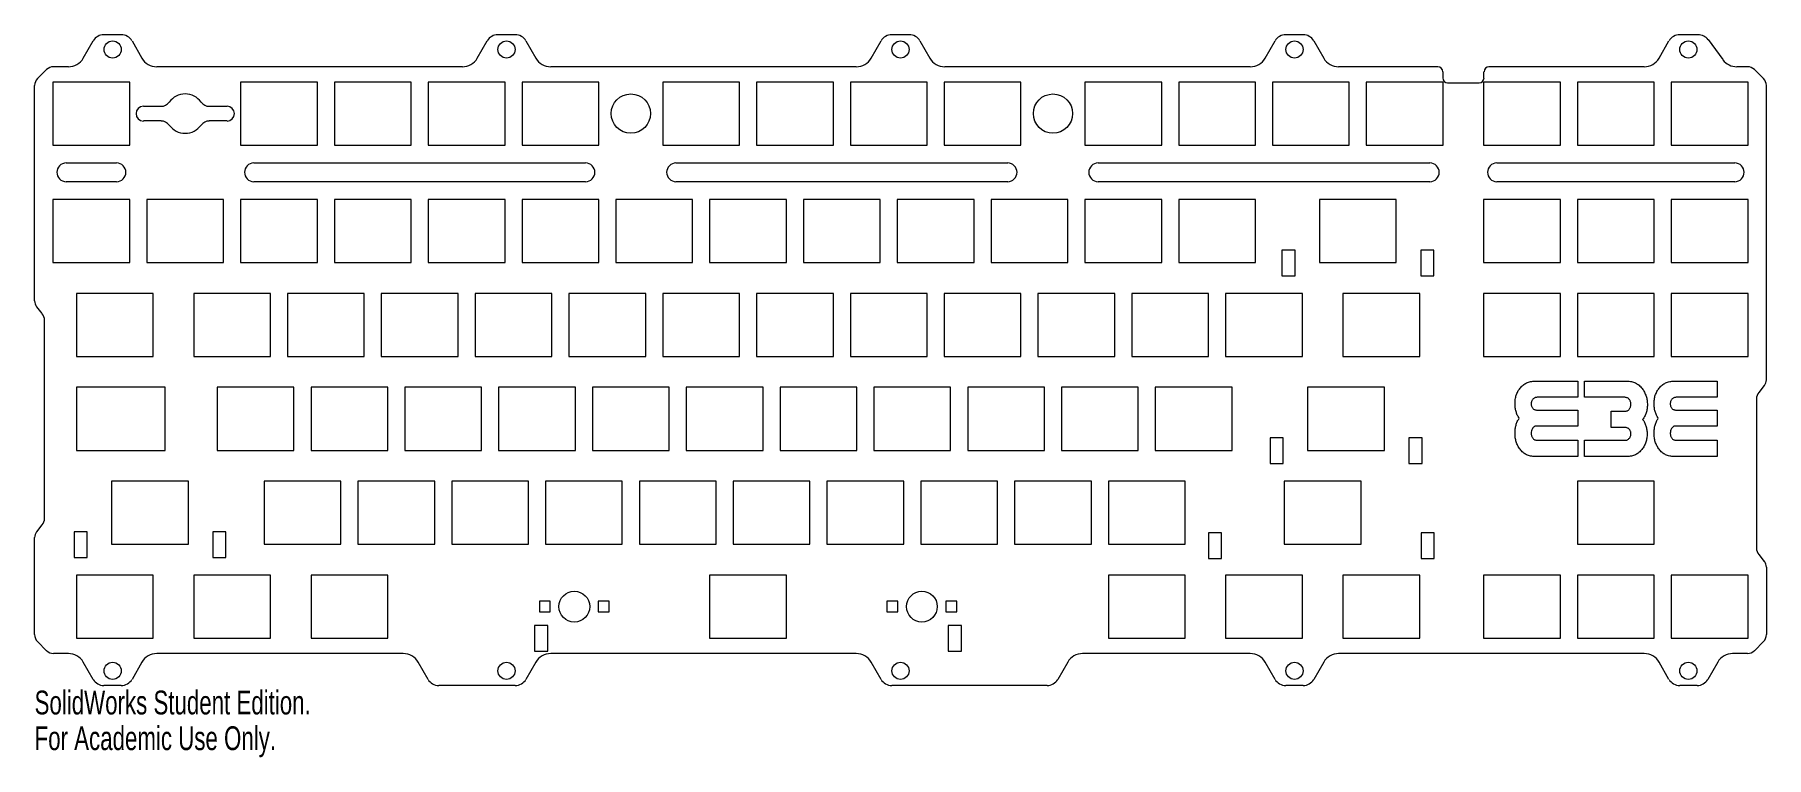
# Model space of a CAD drawing. Header units: inches. Extents: x 67.2 to 81.1, y 52.4 to 58.1.
import ezdxf

# ---------------------------------------------------------------- set-up
doc = ezdxf.new("R2010")
doc.units = ezdxf.units.IN
doc.header["$MEASUREMENT"] = 0
doc.styles.add('SLDTEXTSTYLE0', font='TXT', dxfattribs={"width": 0.7})

msp = doc.modelspace()

# ---------------------------------------------------------------- linework, layer by layer
at = {"color": 7, "linetype": 'Continuous', "lineweight": 15}
for p, q in [((67.612, 57.949), (67.692, 58.086)), ((67.777, 58.136), (67.916, 58.136)), ((68.002, 58.086), (68.081, 57.949)), ((70.762, 57.949), (70.841, 58.086)), ((70.927, 58.136), (71.066, 58.136)), ((71.151, 58.086), (71.231, 57.949)), ((73.912, 57.949), (73.991, 58.086)), ((74.076, 58.136), (74.216, 58.136)), ((74.301, 58.086), (74.38, 57.949)), ((77.061, 57.949), (77.141, 58.086)), ((77.226, 58.136), (77.365, 58.136)), ((77.45, 58.086), (77.53, 57.949)), ((80.211, 57.949), (80.29, 58.086)), ((80.376, 58.136), (80.523, 58.136)), ((80.603, 58.096), (80.721, 57.936)), ((67.374, 57.88), (67.493, 57.88)), ((68.2, 57.88), (70.643, 57.88)), ((71.35, 57.88), (73.792, 57.88)), ((74.5, 57.88), (76.942, 57.88)), ((77.649, 57.88), (78.442, 57.88)), ((78.851, 57.88), (80.091, 57.88)), ((80.832, 57.88), (80.918, 57.88)), ((67.247, 57.785), (67.318, 57.857)), ((67.984, 57.757), (67.37, 57.757)), ((67.37, 57.757), (67.37, 57.253)), ((67.984, 57.253), (67.984, 57.757)), ((69.484, 57.757), (68.87, 57.757)), ((68.87, 57.757), (68.87, 57.253)), ((69.484, 57.253), (69.484, 57.757)), ((70.234, 57.757), (69.62, 57.757)), ((69.62, 57.757), (69.62, 57.253)), ((70.234, 57.253), (70.234, 57.757)), ((70.984, 57.757), (70.37, 57.757)), ((70.37, 57.757), (70.37, 57.253)), ((70.984, 57.253), (70.984, 57.757)), ((71.734, 57.757), (71.12, 57.757)), ((71.12, 57.757), (71.12, 57.253)), ((71.734, 57.253), (71.734, 57.757)), ((72.859, 57.757), (72.245, 57.757)), ((72.245, 57.757), (72.245, 57.253)), ((72.859, 57.253), (72.859, 57.757)), ((73.609, 57.757), (72.995, 57.757)), ((72.995, 57.757), (72.995, 57.253)), ((73.609, 57.253), (73.609, 57.757)), ((74.359, 57.757), (73.745, 57.757)), ((73.745, 57.757), (73.745, 57.253)), ((74.359, 57.253), (74.359, 57.757)), ((75.109, 57.757), (74.495, 57.757)), ((74.495, 57.757), (74.495, 57.253)), ((75.109, 57.253), (75.109, 57.757)), ((76.234, 57.757), (75.62, 57.757)), ((75.62, 57.757), (75.62, 57.253)), ((76.234, 57.253), (76.234, 57.757)), ((76.984, 57.757), (76.37, 57.757)), ((76.37, 57.757), (76.37, 57.253)), ((76.984, 57.253), (76.984, 57.757)), ((77.734, 57.757), (77.12, 57.757)), ((77.12, 57.757), (77.12, 57.253)), ((77.734, 57.253), (77.734, 57.757)), ((78.484, 57.757), (77.87, 57.757)), ((77.87, 57.757), (77.87, 57.253)), ((78.481, 57.84), (78.481, 57.79)), ((78.484, 57.253), (78.484, 57.757)), ((78.52, 57.751), (78.772, 57.751)), ((79.422, 57.757), (78.808, 57.757)), ((78.808, 57.757), (78.808, 57.253)), ((78.811, 57.79), (78.811, 57.84)), ((79.422, 57.253), (79.422, 57.757)), ((80.172, 57.757), (79.558, 57.757)), ((79.558, 57.757), (79.558, 57.253)), ((80.172, 57.253), (80.172, 57.757)), ((80.922, 57.757), (80.308, 57.757)), ((80.308, 57.757), (80.308, 57.253)), ((80.922, 57.253), (80.922, 57.757)), ((80.973, 57.857), (81.045, 57.785)), ((67.223, 56.009), (67.223, 57.729)), ((81.068, 57.729), (81.068, 55.379)), ((68.093, 57.564), (68.235, 57.564)), ((68.619, 57.564), (68.762, 57.564)), ((68.235, 57.446), (68.093, 57.446)), ((68.762, 57.446), (68.619, 57.446)), ((67.37, 57.253), (67.984, 57.253)), ((68.87, 57.253), (69.484, 57.253)), ((69.62, 57.253), (70.234, 57.253)), ((70.37, 57.253), (70.984, 57.253)), ((71.12, 57.253), (71.734, 57.253)), ((72.245, 57.253), (72.859, 57.253)), ((72.995, 57.253), (73.609, 57.253)), ((73.745, 57.253), (74.359, 57.253)), ((74.495, 57.253), (75.109, 57.253)), ((75.62, 57.253), (76.234, 57.253)), ((76.37, 57.253), (76.984, 57.253)), ((77.12, 57.253), (77.734, 57.253)), ((77.87, 57.253), (78.484, 57.253)), ((78.808, 57.253), (79.422, 57.253)), ((79.558, 57.253), (80.172, 57.253)), ((80.308, 57.253), (80.922, 57.253)), ((67.476, 57.111), (67.878, 57.111)), ((68.976, 57.111), (71.628, 57.111)), ((72.351, 57.111), (75.003, 57.111)), ((75.726, 57.111), (78.378, 57.111)), ((78.914, 57.111), (80.816, 57.111)), ((67.878, 56.961), (67.476, 56.961)), ((71.628, 56.961), (68.976, 56.961)), ((75.003, 56.961), (72.351, 56.961)), ((78.378, 56.961), (75.726, 56.961)), ((80.816, 56.961), (78.914, 56.961)), ((67.984, 56.819), (67.37, 56.819)), ((67.37, 56.819), (67.37, 56.315)), ((67.984, 56.315), (67.984, 56.819)), ((68.734, 56.819), (68.12, 56.819)), ((68.12, 56.819), (68.12, 56.315)), ((68.734, 56.315), (68.734, 56.819)), ((69.484, 56.819), (68.87, 56.819)), ((68.87, 56.819), (68.87, 56.315)), ((69.484, 56.315), (69.484, 56.819)), ((70.234, 56.819), (69.62, 56.819)), ((69.62, 56.819), (69.62, 56.315)), ((70.234, 56.315), (70.234, 56.819)), ((70.984, 56.819), (70.37, 56.819)), ((70.37, 56.819), (70.37, 56.315)), ((70.984, 56.315), (70.984, 56.819)), ((71.734, 56.819), (71.12, 56.819)), ((71.12, 56.819), (71.12, 56.315)), ((71.734, 56.315), (71.734, 56.819)), ((72.484, 56.819), (71.87, 56.819)), ((71.87, 56.819), (71.87, 56.315)), ((72.484, 56.315), (72.484, 56.819)), ((73.234, 56.819), (72.62, 56.819)), ((72.62, 56.819), (72.62, 56.315)), ((73.234, 56.315), (73.234, 56.819)), ((73.984, 56.819), (73.37, 56.819)), ((73.37, 56.819), (73.37, 56.315)), ((73.984, 56.315), (73.984, 56.819)), ((74.734, 56.819), (74.12, 56.819)), ((74.12, 56.819), (74.12, 56.315)), ((74.734, 56.315), (74.734, 56.819)), ((75.484, 56.819), (74.87, 56.819)), ((74.87, 56.819), (74.87, 56.315)), ((75.484, 56.315), (75.484, 56.819)), ((76.234, 56.819), (75.62, 56.819)), ((75.62, 56.819), (75.62, 56.315)), ((76.234, 56.315), (76.234, 56.819)), ((76.984, 56.819), (76.37, 56.819)), ((76.37, 56.819), (76.37, 56.315)), ((76.984, 56.315), (76.984, 56.819)), ((78.109, 56.819), (77.495, 56.819)), ((77.495, 56.819), (77.495, 56.315)), ((78.109, 56.315), (78.109, 56.819)), ((79.422, 56.819), (78.808, 56.819)), ((78.808, 56.819), (78.808, 56.315)), ((79.422, 56.315), (79.422, 56.819)), ((80.172, 56.819), (79.558, 56.819)), ((79.558, 56.819), (79.558, 56.315)), ((80.172, 56.315), (80.172, 56.819)), ((80.922, 56.819), (80.308, 56.819)), ((80.308, 56.819), (80.308, 56.315)), ((80.922, 56.315), (80.922, 56.819)), ((77.3, 56.415), (77.195, 56.415)), ((77.195, 56.415), (77.195, 56.209)), ((77.3, 56.21), (77.3, 56.415)), ((78.41, 56.415), (78.305, 56.415)), ((78.305, 56.415), (78.305, 56.21)), ((78.41, 56.21), (78.41, 56.415)), ((67.37, 56.315), (67.984, 56.315)), ((68.12, 56.315), (68.734, 56.315)), ((68.87, 56.315), (69.484, 56.315)), ((69.62, 56.315), (70.234, 56.315)), ((70.37, 56.315), (70.984, 56.315)), ((71.12, 56.315), (71.734, 56.315)), ((71.87, 56.315), (72.484, 56.315)), ((72.62, 56.315), (73.234, 56.315)), ((73.37, 56.315), (73.984, 56.315)), ((74.12, 56.315), (74.734, 56.315)), ((74.87, 56.315), (75.484, 56.315)), ((75.62, 56.315), (76.234, 56.315)), ((76.37, 56.315), (76.984, 56.315)), ((77.495, 56.315), (78.109, 56.315)), ((78.808, 56.315), (79.422, 56.315)), ((79.558, 56.315), (80.172, 56.315)), ((80.308, 56.315), (80.922, 56.315)), ((77.195, 56.209), (77.3, 56.21)), ((78.305, 56.21), (78.41, 56.21)), ((67.284, 55.907), (67.24, 55.962)), ((68.172, 56.069), (67.558, 56.069)), ((67.558, 56.069), (67.558, 55.565)), ((68.172, 55.565), (68.172, 56.069)), ((69.109, 56.069), (68.495, 56.069)), ((68.495, 56.069), (68.495, 55.565)), ((69.109, 55.565), (69.109, 56.069)), ((69.859, 56.069), (69.245, 56.069)), ((69.245, 56.069), (69.245, 55.565)), ((69.859, 55.565), (69.859, 56.069)), ((70.609, 56.069), (69.995, 56.069)), ((69.995, 56.069), (69.995, 55.565)), ((70.609, 55.565), (70.609, 56.069)), ((71.359, 56.069), (70.745, 56.069)), ((70.745, 56.069), (70.745, 55.565)), ((71.359, 55.565), (71.359, 56.069)), ((72.109, 56.069), (71.495, 56.069)), ((71.495, 56.069), (71.495, 55.565)), ((72.109, 55.565), (72.109, 56.069)), ((72.859, 56.069), (72.245, 56.069)), ((72.245, 56.069), (72.245, 55.565)), ((72.859, 55.565), (72.859, 56.069)), ((73.609, 56.069), (72.995, 56.069)), ((72.995, 56.069), (72.995, 55.565)), ((73.609, 55.565), (73.609, 56.069)), ((74.359, 56.069), (73.745, 56.069)), ((73.745, 56.069), (73.745, 55.565)), ((74.359, 55.565), (74.359, 56.069)), ((75.109, 56.069), (74.495, 56.069)), ((74.495, 56.069), (74.495, 55.565)), ((75.109, 55.565), (75.109, 56.069)), ((75.859, 56.069), (75.245, 56.069)), ((75.245, 56.069), (75.245, 55.565)), ((75.859, 55.565), (75.859, 56.069)), ((76.609, 56.069), (75.995, 56.069)), ((75.995, 56.069), (75.995, 55.565)), ((76.609, 55.565), (76.609, 56.069)), ((77.359, 56.069), (76.745, 56.069)), ((76.745, 56.069), (76.745, 55.565)), ((77.359, 55.565), (77.359, 56.069)), ((78.297, 56.069), (77.683, 56.069)), ((77.683, 56.069), (77.683, 55.565)), ((78.297, 55.565), (78.297, 56.069)), ((79.422, 56.069), (78.808, 56.069)), ((78.808, 56.069), (78.808, 55.565)), ((79.422, 55.565), (79.422, 56.069)), ((80.172, 56.069), (79.558, 56.069)), ((79.558, 56.069), (79.558, 55.565)), ((80.172, 55.565), (80.172, 56.069)), ((80.922, 56.069), (80.308, 56.069)), ((80.308, 56.069), (80.308, 55.565)), ((80.922, 55.565), (80.922, 56.069)), ((67.302, 54.272), (67.302, 55.855)), ((67.558, 55.565), (68.172, 55.565)), ((68.495, 55.565), (69.109, 55.565)), ((69.245, 55.565), (69.859, 55.565)), ((69.995, 55.565), (70.609, 55.565)), ((70.745, 55.565), (71.359, 55.565)), ((71.495, 55.565), (72.109, 55.565)), ((72.245, 55.565), (72.859, 55.565)), ((72.995, 55.565), (73.609, 55.565)), ((73.745, 55.565), (74.359, 55.565)), ((74.495, 55.565), (75.109, 55.565)), ((75.245, 55.565), (75.859, 55.565)), ((75.995, 55.565), (76.609, 55.565)), ((76.745, 55.565), (77.359, 55.565)), ((77.683, 55.565), (78.297, 55.565)), ((78.808, 55.565), (79.422, 55.565)), ((79.558, 55.565), (80.172, 55.565)), ((80.308, 55.565), (80.922, 55.565)), ((67.558, 55.319), (67.558, 54.815)), ((68.266, 55.319), (67.558, 55.319)), ((68.266, 54.815), (68.266, 55.319)), ((69.297, 55.319), (68.683, 55.319)), ((68.683, 55.319), (68.683, 54.815)), ((69.297, 54.815), (69.297, 55.319)), ((70.047, 55.319), (69.433, 55.319)), ((69.433, 55.319), (69.433, 54.815)), ((70.047, 54.815), (70.047, 55.319)), ((70.797, 55.319), (70.183, 55.319)), ((70.183, 55.319), (70.183, 54.815)), ((70.797, 54.815), (70.797, 55.319)), ((71.547, 55.319), (70.933, 55.319)), ((70.933, 55.319), (70.933, 54.815)), ((71.547, 54.815), (71.547, 55.319)), ((72.297, 55.319), (71.683, 55.319)), ((71.683, 55.319), (71.683, 54.815)), ((72.297, 54.815), (72.297, 55.319)), ((73.047, 55.319), (72.433, 55.319)), ((72.433, 55.319), (72.433, 54.815)), ((73.047, 54.815), (73.047, 55.319)), ((73.797, 55.319), (73.183, 55.319)), ((73.183, 55.319), (73.183, 54.815)), ((73.797, 54.815), (73.797, 55.319)), ((74.547, 55.319), (73.933, 55.319)), ((73.933, 55.319), (73.933, 54.815)), ((74.547, 54.815), (74.547, 55.319)), ((75.297, 55.319), (74.683, 55.319)), ((74.683, 55.319), (74.683, 54.815)), ((75.297, 54.815), (75.297, 55.319)), ((76.047, 55.319), (75.433, 55.319)), ((75.433, 55.319), (75.433, 54.815)), ((76.047, 54.815), (76.047, 55.319)), ((76.797, 55.319), (76.183, 55.319)), ((76.183, 55.319), (76.183, 54.815)), ((76.797, 54.815), (76.797, 55.319)), ((78.016, 55.319), (77.401, 55.319)), ((77.401, 55.319), (77.401, 54.815)), ((78.016, 54.815), (78.016, 55.319)), ((79.22, 55.368), (79.562, 55.368)), ((79.562, 55.368), (79.562, 55.239)), ((79.615, 55.368), (79.954, 55.368)), ((79.615, 55.239), (79.615, 55.368)), ((80.332, 55.368), (80.674, 55.368)), ((80.674, 55.368), (80.674, 55.239)), ((81.052, 55.332), (81.008, 55.277)), ((79.562, 55.239), (79.236, 55.239)), ((79.236, 55.137), (79.562, 55.137)), ((79.562, 55.137), (79.562, 55.007)), ((79.938, 55.239), (79.615, 55.239)), ((79.827, 55.127), (79.936, 55.127)), ((79.827, 54.998), (79.827, 55.127)), ((80.674, 55.239), (80.348, 55.239)), ((80.348, 55.137), (80.674, 55.137)), ((80.674, 55.137), (80.674, 55.007)), ((80.99, 55.225), (80.99, 54.035)), ((79.562, 55.007), (79.217, 55.007)), ((79.936, 54.998), (79.827, 54.998)), ((80.674, 55.007), (80.329, 55.007)), ((77.206, 54.915), (77.101, 54.915)), ((77.101, 54.915), (77.101, 54.709)), ((77.206, 54.71), (77.206, 54.915)), ((78.316, 54.915), (78.211, 54.915)), ((78.211, 54.915), (78.211, 54.71)), ((78.316, 54.71), (78.316, 54.915)), ((79.236, 54.896), (79.562, 54.896)), ((79.562, 54.896), (79.562, 54.766)), ((79.615, 54.896), (79.938, 54.896)), ((79.615, 54.766), (79.615, 54.896)), ((80.348, 54.896), (80.674, 54.896)), ((80.674, 54.896), (80.674, 54.766)), ((67.558, 54.815), (68.266, 54.815)), ((68.683, 54.815), (69.297, 54.815)), ((69.433, 54.815), (70.047, 54.815)), ((70.183, 54.815), (70.797, 54.815)), ((70.933, 54.815), (71.547, 54.815)), ((71.683, 54.815), (72.297, 54.815)), ((72.433, 54.815), (73.047, 54.815)), ((73.183, 54.815), (73.797, 54.815)), ((73.933, 54.815), (74.547, 54.815)), ((74.683, 54.815), (75.297, 54.815)), ((75.433, 54.815), (76.047, 54.815)), ((76.183, 54.815), (76.797, 54.815)), ((77.101, 54.709), (77.206, 54.71)), ((77.401, 54.815), (78.016, 54.815)), ((78.211, 54.71), (78.316, 54.71)), ((79.562, 54.766), (79.22, 54.766)), ((79.954, 54.766), (79.615, 54.766)), ((80.674, 54.766), (80.332, 54.766)), ((68.453, 54.569), (67.839, 54.569)), ((67.839, 54.569), (67.839, 54.065)), ((68.453, 54.065), (68.453, 54.569)), ((69.672, 54.569), (69.058, 54.569)), ((69.058, 54.569), (69.058, 54.065)), ((69.672, 54.065), (69.672, 54.569)), ((70.422, 54.569), (69.808, 54.569)), ((69.808, 54.569), (69.808, 54.065)), ((70.422, 54.065), (70.422, 54.569)), ((71.172, 54.569), (70.558, 54.569)), ((70.558, 54.569), (70.558, 54.065)), ((71.172, 54.065), (71.172, 54.569)), ((71.922, 54.569), (71.308, 54.569)), ((71.308, 54.569), (71.308, 54.065)), ((71.922, 54.065), (71.922, 54.569)), ((72.672, 54.569), (72.058, 54.569)), ((72.058, 54.569), (72.058, 54.065)), ((72.672, 54.065), (72.672, 54.569)), ((73.422, 54.569), (72.808, 54.569)), ((72.808, 54.569), (72.808, 54.065)), ((73.422, 54.065), (73.422, 54.569)), ((74.172, 54.569), (73.558, 54.569)), ((73.558, 54.569), (73.558, 54.065)), ((74.172, 54.065), (74.172, 54.569)), ((74.922, 54.569), (74.308, 54.569)), ((74.308, 54.569), (74.308, 54.065)), ((74.922, 54.065), (74.922, 54.569)), ((75.672, 54.569), (75.058, 54.569)), ((75.058, 54.569), (75.058, 54.065)), ((75.672, 54.065), (75.672, 54.569)), ((76.422, 54.569), (75.808, 54.569)), ((75.808, 54.569), (75.808, 54.065)), ((76.422, 54.065), (76.422, 54.569)), ((77.828, 54.569), (77.214, 54.569)), ((77.214, 54.569), (77.214, 54.065)), ((77.828, 54.065), (77.828, 54.569)), ((80.172, 54.569), (79.558, 54.569)), ((79.558, 54.569), (79.558, 54.065)), ((80.172, 54.065), (80.172, 54.569)), ((67.24, 54.165), (67.284, 54.22)), ((67.644, 54.165), (67.539, 54.165)), ((67.539, 54.165), (67.539, 53.959)), ((67.644, 53.96), (67.644, 54.165)), ((68.753, 54.165), (68.648, 54.165)), ((68.648, 54.165), (68.648, 53.96)), ((68.753, 53.96), (68.753, 54.165)), ((76.712, 54.156), (76.608, 54.156)), ((76.608, 54.156), (76.608, 53.95)), ((76.712, 53.951), (76.712, 54.156)), ((78.412, 54.156), (78.308, 54.156)), ((78.308, 54.156), (78.308, 53.951)), ((78.412, 53.951), (78.412, 54.156)), ((67.223, 53.343), (67.223, 54.118)), ((67.839, 54.065), (68.453, 54.065)), ((69.058, 54.065), (69.672, 54.065)), ((69.808, 54.065), (70.422, 54.065)), ((70.558, 54.065), (71.172, 54.065)), ((71.308, 54.065), (71.922, 54.065)), ((72.058, 54.065), (72.672, 54.065)), ((72.808, 54.065), (73.422, 54.065)), ((73.558, 54.065), (74.172, 54.065)), ((74.308, 54.065), (74.922, 54.065)), ((75.058, 54.065), (75.672, 54.065)), ((75.808, 54.065), (76.422, 54.065)), ((77.214, 54.065), (77.828, 54.065)), ((79.558, 54.065), (80.172, 54.065)), ((67.539, 53.959), (67.644, 53.96)), ((68.648, 53.96), (68.753, 53.96)), ((76.608, 53.95), (76.712, 53.951)), ((78.308, 53.951), (78.412, 53.951)), ((81.008, 53.984), (81.052, 53.928)), ((81.069, 53.882), (81.069, 53.343)), ((68.172, 53.819), (67.558, 53.819)), ((67.558, 53.819), (67.558, 53.315)), ((68.172, 53.315), (68.172, 53.819)), ((69.109, 53.819), (68.495, 53.819)), ((68.495, 53.819), (68.495, 53.315)), ((69.109, 53.315), (69.109, 53.819)), ((70.047, 53.819), (69.433, 53.819)), ((69.433, 53.819), (69.433, 53.315)), ((70.047, 53.315), (70.047, 53.819)), ((73.234, 53.819), (72.62, 53.819)), ((72.62, 53.819), (72.62, 53.315)), ((73.234, 53.315), (73.234, 53.819)), ((76.422, 53.819), (75.808, 53.819)), ((75.808, 53.819), (75.808, 53.315)), ((76.422, 53.315), (76.422, 53.819)), ((77.359, 53.819), (76.745, 53.819)), ((76.745, 53.819), (76.745, 53.315)), ((77.359, 53.315), (77.359, 53.819)), ((78.297, 53.819), (77.683, 53.819)), ((77.683, 53.819), (77.683, 53.315)), ((78.297, 53.315), (78.297, 53.819)), ((79.422, 53.819), (78.808, 53.819)), ((78.808, 53.819), (78.808, 53.315)), ((79.422, 53.315), (79.422, 53.819)), ((80.172, 53.819), (79.558, 53.819)), ((79.558, 53.819), (79.558, 53.315)), ((80.172, 53.315), (80.172, 53.819)), ((80.922, 53.819), (80.308, 53.819)), ((80.308, 53.819), (80.308, 53.315)), ((80.922, 53.315), (80.922, 53.819)), ((71.346, 53.61), (71.259, 53.61)), ((71.259, 53.61), (71.259, 53.524)), ((71.346, 53.524), (71.346, 53.61)), ((71.816, 53.61), (71.729, 53.61)), ((71.729, 53.61), (71.729, 53.524)), ((71.816, 53.524), (71.816, 53.61)), ((74.125, 53.61), (74.038, 53.61)), ((74.038, 53.61), (74.038, 53.524)), ((74.125, 53.524), (74.125, 53.61)), ((74.596, 53.61), (74.509, 53.61)), ((74.509, 53.61), (74.509, 53.524)), ((74.596, 53.524), (74.596, 53.61)), ((71.259, 53.524), (71.346, 53.524)), ((71.729, 53.524), (71.816, 53.524)), ((74.038, 53.524), (74.125, 53.524)), ((74.509, 53.524), (74.596, 53.524)), ((67.558, 53.315), (68.172, 53.315)), ((68.495, 53.315), (69.109, 53.315)), ((69.433, 53.315), (70.047, 53.315)), ((71.326, 53.415), (71.221, 53.415)), ((71.221, 53.415), (71.221, 53.21)), ((71.326, 53.21), (71.326, 53.415)), ((72.62, 53.315), (73.234, 53.315)), ((74.633, 53.415), (74.528, 53.415)), ((74.528, 53.415), (74.528, 53.21)), ((74.633, 53.21), (74.633, 53.415)), ((75.808, 53.315), (76.422, 53.315)), ((76.745, 53.315), (77.359, 53.315)), ((77.683, 53.315), (78.297, 53.315)), ((78.808, 53.315), (79.422, 53.315)), ((79.558, 53.315), (80.172, 53.315)), ((80.308, 53.315), (80.922, 53.315)), ((67.318, 53.215), (67.247, 53.287)), ((67.493, 53.192), (67.374, 53.192)), ((70.17, 53.192), (68.2, 53.192)), ((71.221, 53.21), (71.326, 53.21)), ((73.792, 53.192), (71.35, 53.192)), ((74.528, 53.21), (74.633, 53.21)), ((76.942, 53.192), (75.602, 53.192)), ((80.092, 53.192), (77.649, 53.192)), ((80.918, 53.192), (80.799, 53.192)), ((81.045, 53.287), (80.973, 53.215)), ((67.692, 52.985), (67.612, 53.123)), ((68.081, 53.123), (68.002, 52.985)), ((70.369, 52.985), (70.289, 53.123)), ((71.231, 53.123), (71.151, 52.985)), ((73.991, 52.985), (73.912, 53.123)), ((75.483, 53.123), (75.403, 52.985)), ((77.141, 52.985), (77.061, 53.123)), ((77.53, 53.123), (77.45, 52.985)), ((80.29, 52.985), (80.211, 53.123)), ((80.68, 53.123), (80.6, 52.985)), ((67.916, 52.936), (67.777, 52.936)), ((71.066, 52.936), (70.454, 52.936)), ((75.318, 52.936), (74.076, 52.936)), ((77.365, 52.936), (77.226, 52.936)), ((80.515, 52.936), (80.376, 52.936))]:
    msp.add_line(p, q, dxfattribs=at)
for centre, radius in [((67.847, 58.017), 0.0689), ((70.996, 58.017), 0.0689), ((74.146, 58.017), 0.0689), ((77.296, 58.017), 0.0689), ((80.445, 58.017), 0.0689), ((71.99, 57.505), 0.157), ((75.365, 57.505), 0.157), ((71.538, 53.567), 0.123), ((74.317, 53.567), 0.123), ((67.847, 53.054), 0.0689), ((70.996, 53.054), 0.0689), ((74.146, 53.054), 0.0689), ((77.296, 53.054), 0.0689), ((80.445, 53.054), 0.0689)]:
    msp.add_circle(centre, radius, dxfattribs=at)
for centre, radius, start, end in [((67.777, 58.037), 0.0984, 90, 150), ((67.916, 58.037), 0.0984, 30, 90), ((70.927, 58.037), 0.0984, 90, 150), ((71.066, 58.037), 0.0984, 30, 90), ((74.076, 58.037), 0.0984, 90, 150), ((74.216, 58.037), 0.0984, 30, 90), ((77.226, 58.037), 0.0984, 90, 150), ((77.365, 58.037), 0.0984, 30, 90), ((80.376, 58.037), 0.0984, 90, 150), ((80.523, 58.037), 0.0984, 36.4926, 90), ((67.374, 57.801), 0.0787, 90, 135), ((67.493, 58.017), 0.138, 270, 330), ((68.2, 58.017), 0.138, 210, 270), ((70.643, 58.017), 0.138, 270, 330), ((71.35, 58.017), 0.138, 210, 270), ((73.792, 58.017), 0.138, 270, 330), ((74.5, 58.017), 0.138, 210, 270), ((76.942, 58.017), 0.138, 270, 330), ((77.649, 58.017), 0.138, 210, 270), ((78.442, 57.84), 0.0394, 360, 90), ((78.851, 57.84), 0.0394, 90, 180), ((80.091, 58.017), 0.138, 270, 330), ((80.832, 58.017), 0.138, 216.4926, 270), ((80.918, 57.801), 0.0787, 45, 90), ((67.302, 57.729), 0.0787, 135, 180), ((78.52, 57.79), 0.0394, 180, 270), ((78.772, 57.79), 0.0394, 270, 360), ((80.99, 57.729), 0.0787, 0, 45), ((68.235, 57.642), 0.0787, 270, 324.3147), ((68.427, 57.505), 0.157, 35.6853, 144.3147), ((68.619, 57.642), 0.0787, 215.6853, 270), ((68.093, 57.505), 0.0591, 90, 270), ((68.762, 57.505), 0.0591, 270, 90), ((68.235, 57.367), 0.0787, 35.6853, 90), ((68.427, 57.505), 0.157, 215.6853, 324.3147), ((68.619, 57.367), 0.0787, 90, 144.3147), ((67.476, 57.036), 0.0748, 90, 270), ((67.878, 57.036), 0.0748, 270, 90), ((68.976, 57.036), 0.0748, 90, 270), ((71.628, 57.036), 0.0748, 270, 90), ((72.351, 57.036), 0.0748, 90, 270), ((75.003, 57.036), 0.0748, 270, 90), ((75.726, 57.036), 0.0748, 90, 270), ((78.378, 57.036), 0.0748, 270, 90), ((78.914, 57.036), 0.0748, 90, 270), ((80.816, 57.036), 0.0748, 270, 90), ((67.298, 56.009), 0.0748, 180, 218.6598), ((67.22, 55.855), 0.0827, 0, 38.6598), ((81.072, 55.226), 0.0827, 141.4515, 180.0869), ((80.994, 55.379), 0.0748, 321.3402, 0), ((67.298, 54.118), 0.0748, 141.3402, 180), ((67.22, 54.272), 0.0827, 321.3402, 360), ((81.072, 54.035), 0.0827, 180, 218.6598), ((80.994, 53.882), 0.0748, 0, 38.6598), ((67.302, 53.343), 0.0787, 180, 225), ((80.99, 53.343), 0.0787, 315, 0), ((67.374, 53.271), 0.0787, 225, 270), ((67.493, 53.054), 0.138, 30, 90), ((68.2, 53.054), 0.138, 90, 150), ((70.17, 53.054), 0.138, 30, 90), ((71.35, 53.054), 0.138, 90, 150), ((73.792, 53.054), 0.138, 30, 90), ((75.602, 53.054), 0.138, 89.9583, 150), ((76.942, 53.054), 0.138, 30, 90), ((77.649, 53.054), 0.138, 90, 150), ((80.092, 53.054), 0.138, 30, 90), ((80.799, 53.054), 0.138, 90, 150), ((80.918, 53.271), 0.0787, 270, 315), ((67.777, 53.035), 0.0984, 210, 270), ((67.916, 53.035), 0.0984, 270, 330), ((70.454, 53.035), 0.0984, 210, 270), ((71.066, 53.035), 0.0984, 270, 330), ((74.076, 53.035), 0.0984, 210, 270), ((75.318, 53.035), 0.0984, 270, 330), ((77.226, 53.035), 0.0984, 210, 270), ((77.365, 53.035), 0.0984, 270, 330), ((80.376, 53.035), 0.0984, 210, 270), ((80.515, 53.035), 0.0984, 270, 330)]:
    msp.add_arc(centre, radius, start, end, dxfattribs=at)
for points, knots in [([(79.059, 55.187), (79.059, 55.193), (79.059, 55.205), (79.061, 55.222), (79.064, 55.239), (79.068, 55.255), (79.074, 55.27), (79.081, 55.285), (79.089, 55.299), (79.096, 55.307), (79.099, 55.312)], [0, 0, 0, 0, 0.134814, 0.264894, 0.3921242, 0.5163111, 0.638025, 0.758093, 0.8784803, 1, 1, 1, 1]), ([(79.099, 55.312), (79.103, 55.316), (79.11, 55.325), (79.123, 55.337), (79.137, 55.346), (79.151, 55.354), (79.167, 55.361), (79.184, 55.365), (79.202, 55.368), (79.214, 55.368), (79.22, 55.368)], [0, 0, 0, 0, 0.127672, 0.250074, 0.371156, 0.490942, 0.612988, 0.737044, 0.865492, 1, 1, 1, 1]), ([(79.954, 55.368), (79.96, 55.368), (79.973, 55.368), (79.99, 55.365), (80.007, 55.36), (80.023, 55.354), (80.037, 55.345), (80.051, 55.335), (80.064, 55.322), (80.072, 55.313), (80.076, 55.308)], [0, 0, 0, 0, 0.131712, 0.257773, 0.379479, 0.50069, 0.620921, 0.743652, 0.869444, 1, 1, 1, 1]), ([(80.076, 55.308), (80.079, 55.304), (80.086, 55.295), (80.094, 55.28), (80.101, 55.265), (80.107, 55.249), (80.112, 55.232), (80.115, 55.215), (80.117, 55.197), (80.117, 55.185), (80.117, 55.178)], [0, 0, 0, 0, 0.122048, 0.243994, 0.364793, 0.486819, 0.611266, 0.73743, 0.86649, 1, 1, 1, 1]), ([(80.171, 55.187), (80.171, 55.193), (80.171, 55.205), (80.173, 55.222), (80.176, 55.239), (80.18, 55.255), (80.186, 55.27), (80.193, 55.285), (80.201, 55.299), (80.208, 55.307), (80.211, 55.312)], [0, 0, 0, 0, 0.134814, 0.264894, 0.3921242, 0.5163111, 0.638025, 0.758093, 0.8784803, 1, 1, 1, 1]), ([(80.211, 55.312), (80.215, 55.316), (80.222, 55.325), (80.235, 55.337), (80.249, 55.346), (80.263, 55.354), (80.279, 55.361), (80.296, 55.365), (80.314, 55.368), (80.326, 55.368), (80.332, 55.368)], [0, 0, 0, 0, 0.127672, 0.250074, 0.371156, 0.490942, 0.612988, 0.737044, 0.865492, 1, 1, 1, 1]), ([(79.092, 55.072), (79.09, 55.076), (79.084, 55.084), (79.077, 55.097), (79.072, 55.111), (79.067, 55.125), (79.063, 55.14), (79.06, 55.155), (79.059, 55.171), (79.059, 55.182), (79.059, 55.187)], [0, 0, 0, 0, 0.12193, 0.242209, 0.364317, 0.486816, 0.610074, 0.736274, 0.866054, 1, 1, 1, 1]), ([(79.236, 55.239), (79.232, 55.238), (79.226, 55.238), (79.216, 55.235), (79.208, 55.23), (79.201, 55.223), (79.195, 55.215), (79.191, 55.206), (79.189, 55.196), (79.188, 55.19), (79.188, 55.186)], [0, 0, 0, 0, 0.132272, 0.254876, 0.376233, 0.499068, 0.622812, 0.745539, 0.869715, 1, 1, 1, 1]), ([(79.188, 55.186), (79.188, 55.183), (79.189, 55.176), (79.191, 55.167), (79.195, 55.159), (79.2, 55.151), (79.207, 55.144), (79.216, 55.14), (79.225, 55.137), (79.232, 55.137), (79.236, 55.137)], [0, 0, 0, 0, 0.127679, 0.249397, 0.369198, 0.490236, 0.610796, 0.732297, 0.859108, 1, 1, 1, 1]), ([(79.936, 55.127), (79.94, 55.128), (79.947, 55.128), (79.957, 55.131), (79.966, 55.136), (79.973, 55.143), (79.978, 55.152), (79.982, 55.161), (79.985, 55.171), (79.985, 55.178), (79.985, 55.181)], [0, 0, 0, 0, 0.135346, 0.259861, 0.377559, 0.500447, 0.624392, 0.745941, 0.870241, 1, 1, 1, 1]), ([(79.973, 55.221), (79.971, 55.223), (79.967, 55.229), (79.958, 55.234), (79.948, 55.238), (79.941, 55.238), (79.938, 55.239)], [0, 0, 0, 0, 0.257083, 0.499307, 0.743463, 1, 1, 1, 1]), ([(79.985, 55.181), (79.985, 55.185), (79.985, 55.192), (79.983, 55.203), (79.979, 55.212), (79.975, 55.218), (79.973, 55.221)], [0, 0, 0, 0, 0.270451, 0.52155, 0.763791, 1, 1, 1, 1]), ([(80.117, 55.178), (80.117, 55.173), (80.117, 55.162), (80.115, 55.146), (80.112, 55.13), (80.107, 55.115), (80.102, 55.1), (80.095, 55.087), (80.088, 55.074), (80.082, 55.066), (80.079, 55.062)], [0, 0, 0, 0, 0.1325128, 0.2634944, 0.3915322, 0.5187135, 0.6429859, 0.7645577, 0.8829007, 1, 1, 1, 1]), ([(80.204, 55.072), (80.202, 55.076), (80.196, 55.084), (80.189, 55.097), (80.184, 55.111), (80.179, 55.125), (80.175, 55.14), (80.173, 55.155), (80.171, 55.171), (80.171, 55.182), (80.171, 55.187)], [0, 0, 0, 0, 0.12193, 0.242209, 0.364317, 0.486816, 0.610074, 0.736274, 0.866054, 1, 1, 1, 1]), ([(80.348, 55.239), (80.344, 55.238), (80.338, 55.238), (80.328, 55.235), (80.32, 55.23), (80.313, 55.223), (80.307, 55.215), (80.303, 55.206), (80.301, 55.196), (80.3, 55.19), (80.3, 55.186)], [0, 0, 0, 0, 0.132272, 0.254876, 0.376233, 0.499068, 0.622812, 0.745539, 0.869715, 1, 1, 1, 1]), ([(80.3, 55.186), (80.3, 55.183), (80.301, 55.176), (80.303, 55.167), (80.307, 55.159), (80.312, 55.151), (80.319, 55.144), (80.328, 55.14), (80.337, 55.137), (80.344, 55.137), (80.348, 55.137)], [0, 0, 0, 0, 0.127679, 0.249397, 0.369198, 0.490236, 0.610796, 0.732297, 0.859108, 1, 1, 1, 1]), ([(79.059, 54.953), (79.059, 54.958), (79.059, 54.969), (79.06, 54.986), (79.063, 55.002), (79.067, 55.017), (79.071, 55.031), (79.077, 55.046), (79.084, 55.059), (79.09, 55.067), (79.092, 55.072)], [0, 0, 0, 0, 0.135005, 0.265935, 0.3922, 0.516673, 0.639208, 0.760208, 0.879347, 1, 1, 1, 1]), ([(79.217, 55.007), (79.215, 55.006), (79.211, 55.003), (79.205, 54.999), (79.2, 54.993), (79.194, 54.983), (79.189, 54.97), (79.189, 54.958), (79.188, 54.952)], [0, 0, 0, 0, 0.111923, 0.22661, 0.342716, 0.469785, 0.728651, 1, 1, 1, 1]), ([(79.973, 54.982), (79.971, 54.985), (79.967, 54.989), (79.958, 54.994), (79.947, 54.997), (79.94, 54.997), (79.936, 54.998)], [0, 0, 0, 0, 0.239621, 0.47568, 0.726538, 1, 1, 1, 1]), ([(79.985, 54.948), (79.985, 54.951), (79.985, 54.958), (79.983, 54.967), (79.979, 54.975), (79.975, 54.98), (79.973, 54.982)], [0, 0, 0, 0, 0.268608, 0.519902, 0.759563, 1, 1, 1, 1]), ([(80.079, 55.062), (80.082, 55.059), (80.088, 55.051), (80.095, 55.038), (80.101, 55.024), (80.106, 55.01), (80.11, 54.995), (80.113, 54.98), (80.115, 54.964), (80.115, 54.953), (80.115, 54.948)], [0, 0, 0, 0, 0.120417, 0.240101, 0.362333, 0.485387, 0.610463, 0.737805, 0.867476, 1, 1, 1, 1]), ([(80.171, 54.953), (80.171, 54.958), (80.171, 54.969), (80.173, 54.986), (80.175, 55.002), (80.179, 55.017), (80.184, 55.031), (80.189, 55.046), (80.196, 55.059), (80.202, 55.067), (80.204, 55.072)], [0, 0, 0, 0, 0.135005, 0.265935, 0.3922, 0.516673, 0.639208, 0.760208, 0.879347, 1, 1, 1, 1]), ([(80.329, 55.007), (80.327, 55.006), (80.323, 55.003), (80.317, 54.999), (80.312, 54.993), (80.306, 54.983), (80.301, 54.97), (80.301, 54.958), (80.3, 54.952)], [0, 0, 0, 0, 0.111923, 0.22661, 0.342716, 0.469785, 0.728651, 1, 1, 1, 1]), ([(79.099, 54.824), (79.096, 54.829), (79.089, 54.837), (79.081, 54.852), (79.074, 54.867), (79.068, 54.883), (79.064, 54.899), (79.061, 54.916), (79.059, 54.934), (79.059, 54.946), (79.059, 54.953)], [0, 0, 0, 0, 0.119725, 0.2393523, 0.3597773, 0.4809398, 0.6055989, 0.7322561, 0.8638159, 1, 1, 1, 1]), ([(79.188, 54.952), (79.188, 54.948), (79.189, 54.941), (79.191, 54.931), (79.195, 54.921), (79.2, 54.912), (79.207, 54.905), (79.216, 54.9), (79.225, 54.896), (79.232, 54.896), (79.236, 54.896)], [0, 0, 0, 0, 0.133251, 0.260582, 0.385339, 0.510157, 0.630213, 0.74816, 0.868216, 1, 1, 1, 1]), ([(79.938, 54.896), (79.941, 54.896), (79.948, 54.896), (79.958, 54.899), (79.966, 54.905), (79.971, 54.91), (79.973, 54.912)], [0, 0, 0, 0, 0.261102, 0.507697, 0.750746, 1, 1, 1, 1]), ([(79.973, 54.912), (79.975, 54.915), (79.979, 54.92), (79.983, 54.928), (79.985, 54.938), (79.985, 54.945), (79.985, 54.948)], [0, 0, 0, 0, 0.239601, 0.480715, 0.733827, 1, 1, 1, 1]), ([(80.115, 54.948), (80.115, 54.942), (80.115, 54.93), (80.113, 54.913), (80.11, 54.896), (80.105, 54.88), (80.099, 54.865), (80.092, 54.85), (80.084, 54.836), (80.078, 54.828), (80.074, 54.823)], [0, 0, 0, 0, 0.134552, 0.264379, 0.390297, 0.514242, 0.63572, 0.756998, 0.878083, 1, 1, 1, 1]), ([(80.211, 54.824), (80.208, 54.829), (80.201, 54.837), (80.193, 54.852), (80.186, 54.867), (80.18, 54.883), (80.176, 54.899), (80.173, 54.916), (80.171, 54.934), (80.171, 54.946), (80.171, 54.953)], [0, 0, 0, 0, 0.119725, 0.2393523, 0.3597773, 0.4809398, 0.6055989, 0.7322561, 0.8638159, 1, 1, 1, 1]), ([(80.3, 54.952), (80.3, 54.948), (80.301, 54.941), (80.303, 54.931), (80.307, 54.921), (80.312, 54.912), (80.319, 54.905), (80.328, 54.9), (80.337, 54.896), (80.344, 54.896), (80.348, 54.896)], [0, 0, 0, 0, 0.133251, 0.260582, 0.385339, 0.510157, 0.630213, 0.74816, 0.868216, 1, 1, 1, 1]), ([(79.22, 54.766), (79.214, 54.766), (79.202, 54.766), (79.184, 54.769), (79.167, 54.774), (79.151, 54.78), (79.137, 54.788), (79.123, 54.798), (79.11, 54.81), (79.103, 54.82), (79.099, 54.824)], [0, 0, 0, 0, 0.133676, 0.261484, 0.385047, 0.506722, 0.626265, 0.747803, 0.871556, 1, 1, 1, 1]), ([(80.074, 54.823), (80.071, 54.819), (80.063, 54.81), (80.05, 54.798), (80.037, 54.788), (80.022, 54.78), (80.006, 54.774), (79.989, 54.769), (79.972, 54.766), (79.96, 54.766), (79.954, 54.766)], [0, 0, 0, 0, 0.128602, 0.251846, 0.372824, 0.493248, 0.614463, 0.738661, 0.866381, 1, 1, 1, 1]), ([(80.332, 54.766), (80.326, 54.766), (80.314, 54.766), (80.296, 54.769), (80.279, 54.774), (80.263, 54.78), (80.249, 54.788), (80.235, 54.798), (80.222, 54.81), (80.215, 54.82), (80.211, 54.824)], [0, 0, 0, 0, 0.133676, 0.261484, 0.385047, 0.506722, 0.626265, 0.747803, 0.871556, 1, 1, 1, 1])]:
    msp.add_open_spline(points, degree=3, knots=knots, dxfattribs=at)

# ---------------------------------------------------------------- texts
at = {"color": 7, "linetype": 'Continuous', "char_height": 0.1903, "attachment_point": 1, "style": 'SLDTEXTSTYLE0'}
for s, insert in [('SolidWorks Student Edition.', (67.223, 52.896)), ('For Academic Use Only.', (67.223, 52.611))]:
    msp.add_mtext(s, dxfattribs=dict(at, insert=insert))

doc.saveas('drawing.dxf')
